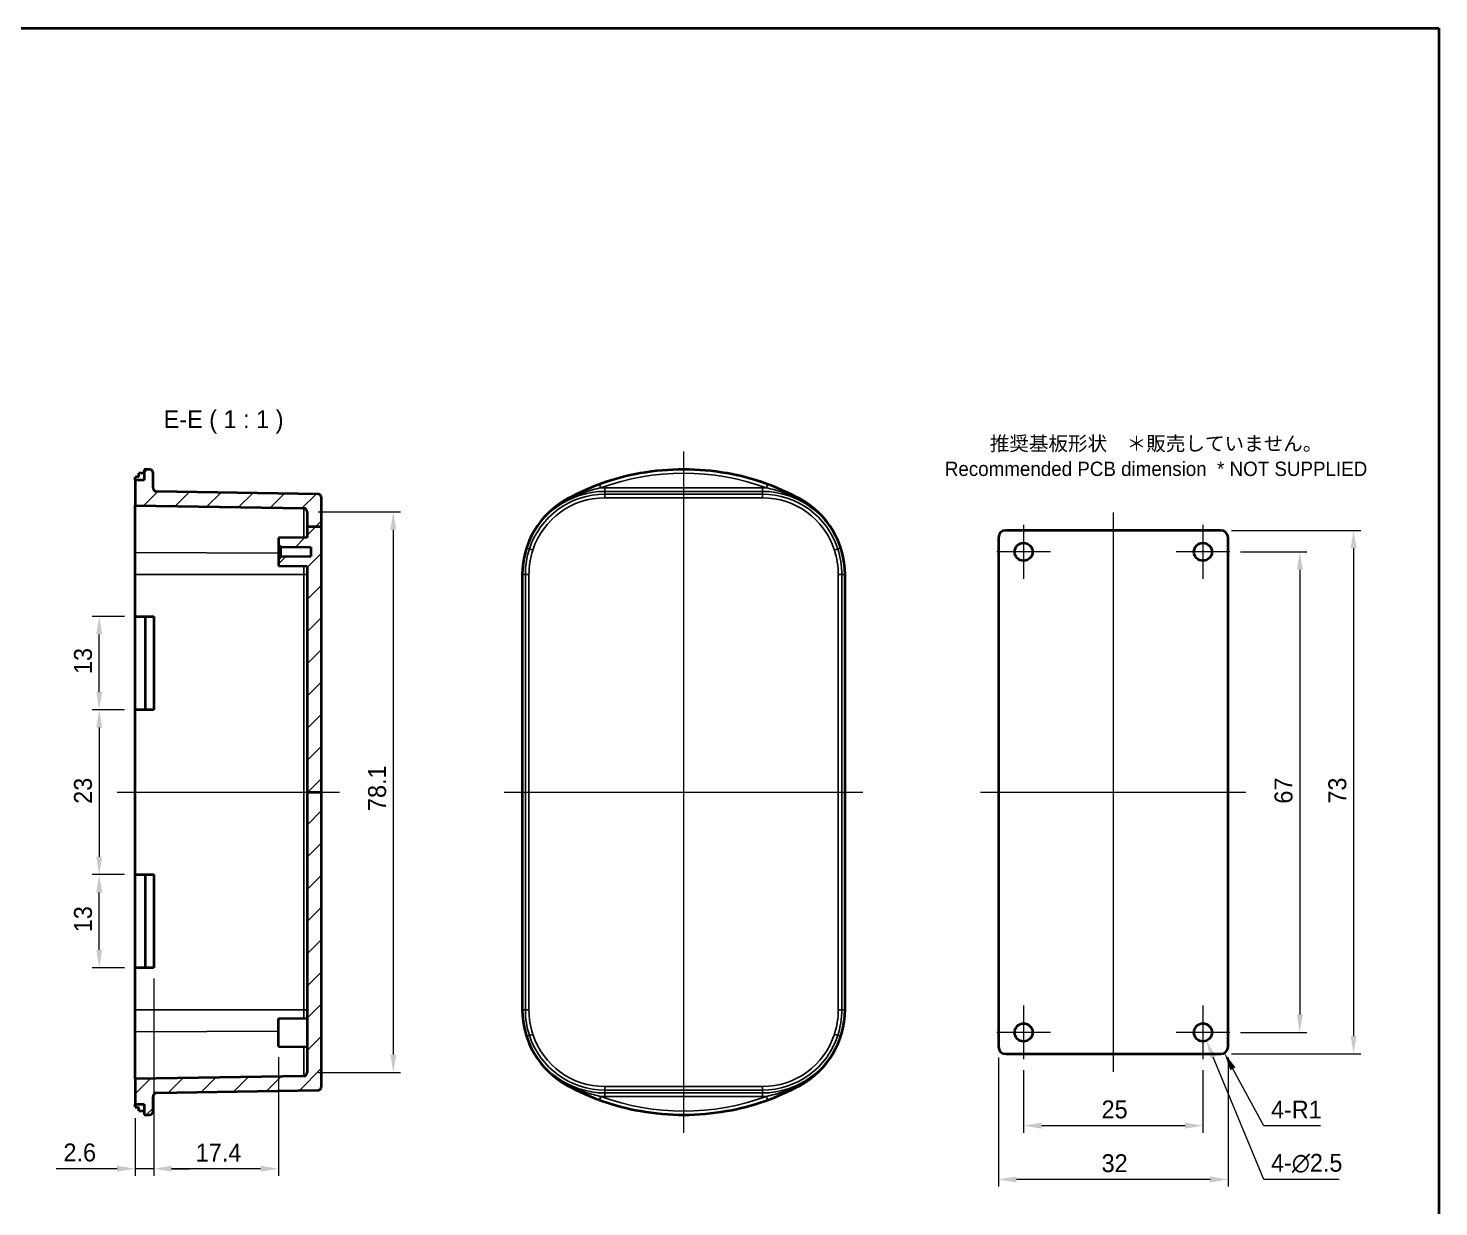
# Model space of a CAD drawing. Header units: millimetres. Extents: x -310 to 1154, y 4 to 285.
# Drawn here: x 957.3 to 1154, y 121.1 to 285.5 of the extents above; entities that cross this region are included whole.
import ezdxf

# ---------------------------------------------------------------- set-up
doc = ezdxf.new("R2010")
doc.units = ezdxf.units.MM
doc.layers.get('Defpoints').update_dxf_attribs({"lineweight": 25})
for name, color, linetype, lineweight in [('Border (ISO)', 7, 'Continuous', 35), ('Center Mark (ISO)', 131, 'Continuous', 18), ('Centerline (ISO)', 131, 'Continuous', 18), ('Dimension (ISO)', 7, 'Continuous', 18), ('Hatch (ISO)', 1, 'Continuous', 18), ('Symbol (ISO)', 7, 'Continuous', 18), ('Visible (ISO)', 7, 'Continuous', 35), ('Visible Narrow (ISO)', 7, 'Continuous', 25)]:
    doc.layers.add(name, color=color, linetype=linetype, lineweight=lineweight)
doc.styles.add('Note Text (TK)', font='')
doc.styles.get('Note Text (TK)').set_extended_font_data('MS PGothic')
doc.dimstyles.new('Default - Method 1b (TK)', dxfattribs={"dimtxt": 2.5, "dimasz": 2.5, "dimexe": 1, "dimexo": 1.499999999999999, "dimgap": 1, "dimtad": 1, "dimtoh": 1, "dimrnd": 1e-08, "dimdsep": 46, "dimtxsty": 'Note Text (TK)', "dimcen": 0.09, "dimdle": 5, "dimclrd": 100, "dimclre": 100, "dimclrt": 7, "dimadec": 1, "dimazin": 1, "dimtfac": 1, "dimtmove": 0, "dimatfit": 3, "dimfxl": 1, "dimtolj": 1, "dimlwd": -1, "dimlwe": -1, "dimarcsym": 0})

# ---------------------------------------------------------------- blocks, each defined once
blk = doc.blocks.new('図面枠 tk図枠')
at = {"layer": 'Border (ISO)'}
for p, q in [((14.49999999999999, 289), (405.4999999999999, 289)), ((405.4999999999999, 289), (405.4999999999999, 8.000000000000007))]:
    blk.add_line(p, q, dxfattribs=at)
blk = doc.blocks.new('*D49')
at = {"layer": 'Defpoints', "color": 0}
for p in [(996.2436693013515, 218.0268916733306), (996.2436693013515, 139.8699484170205), (1008.243669301352, 139.8699484170205)]:
    blk.add_point(p, dxfattribs=at)
at = {"layer": 'Dimension (ISO)', "color": 100}
for p, q in [((997.7436693013514, 218.0268916733306), (1009.243669301352, 218.0268916733306)), ((1008.243669301352, 215.5268916733306), (1008.243669301352, 142.3699484170206)), ((997.7436693013514, 139.8699484170205), (1009.243669301352, 139.8699484170205))]:
    blk.add_line(p, q, dxfattribs=at)
for points in [[(1007.827002634685, 215.5268916733306), (1008.660335968018, 215.5268916733306), (1008.243669301352, 218.0268916733306)], [(1007.827002634685, 142.3699484170206), (1008.660335968018, 142.3699484170206), (1008.243669301352, 139.8699484170205)]]:
    blk.add_solid(points, dxfattribs=at)
at = {"layer": 'Dimension (ISO)', "color": 7, "insert": (1005.993669301352, 176.3134768633574), "char_height": 2.5, "attachment_point": 4, "rotation": 90, "style": 'Note Text (TK)'}
blk.add_mtext('\\A1;78.1', dxfattribs=at)
blk = doc.blocks.new('*D50')
at = {"layer": 'Defpoints', "color": 0}
for p in [(974.8411543349373, 154.4484200451756), (992.2436693013517, 143.4833275163386), (974.8411543349373, 126.4484200451756)]:
    blk.add_point(p, dxfattribs=at)
at = {"layer": 'Dimension (ISO)', "color": 100}
for p, q in [((974.8411543349373, 152.9484200451756), (974.8411543349373, 125.4484200451756)), ((992.2436693013517, 141.9833275163386), (992.2436693013517, 125.4484200451756)), ((989.7436693013517, 126.4484200451756), (977.3411543349373, 126.4484200451756))]:
    blk.add_line(p, q, dxfattribs=at)
for points in [[(977.3411543349373, 126.8650867118422), (977.3411543349373, 126.0317533785089), (974.8411543349373, 126.4484200451756)], [(989.7436693013517, 126.8650867118422), (989.7436693013517, 126.0317533785089), (992.2436693013517, 126.4484200451756)]]:
    blk.add_solid(points, dxfattribs=at)
at = {"layer": 'Dimension (ISO)', "color": 7, "insert": (980.6944004545078, 128.6984200451756), "char_height": 2.5, "attachment_point": 4, "style": 'Note Text (TK)'}
blk.add_mtext('\\A1;17.4', dxfattribs=at)
blk = doc.blocks.new('*D51')
at = {"layer": 'Defpoints', "color": 0}
for p in [(974.8411543349373, 154.4484200451756), (972.2436693013516, 135.0102095555922), (972.2436693013516, 126.4484200451756)]:
    blk.add_point(p, dxfattribs=at)
at = {"layer": 'Dimension (ISO)', "color": 100}
for p, q in [((974.8411543349373, 152.9484200451756), (974.8411543349373, 125.4484200451756)), ((972.2436693013516, 133.5102095555922), (972.2436693013516, 125.4484200451756)), ((969.7436693013516, 126.4484200451756), (961.2521919691468, 126.4484200451756)), ((974.8411543349373, 126.4484200451756), (972.2436693013516, 126.4484200451756)), ((977.3411543349373, 126.4484200451756), (979.8411543349372, 126.4484200451756))]:
    blk.add_line(p, q, dxfattribs=at)
for points in [[(969.7436693013516, 126.8650867118422), (969.7436693013516, 126.0317533785089), (972.2436693013516, 126.4484200451756)], [(977.3411543349373, 126.8650867118422), (977.3411543349373, 126.0317533785089), (974.8411543349373, 126.4484200451756)]]:
    blk.add_solid(points, dxfattribs=at)
at = {"layer": 'Dimension (ISO)', "color": 7, "insert": (962.2521919691468, 128.6984200451756), "char_height": 2.5, "attachment_point": 4, "style": 'Note Text (TK)'}
blk.add_mtext('\\A1;2.6', dxfattribs=at)
blk = doc.blocks.new('*D52')
at = {"layer": 'Defpoints', "color": 0}
for p in [(972.2436693013516, 190.4484200451756), (967.2436693013517, 167.4484200451755), (972.2436693013516, 167.4484200451755)]:
    blk.add_point(p, dxfattribs=at)
at = {"layer": 'Dimension (ISO)', "color": 100}
for p, q in [((970.7436693013518, 190.4484200451756), (966.2436693013516, 190.4484200451756)), ((967.2436693013517, 187.9484200451756), (967.2436693013517, 169.9484200451755)), ((970.7436693013518, 167.4484200451755), (966.2436693013516, 167.4484200451755))]:
    blk.add_line(p, q, dxfattribs=at)
for points in [[(966.8270026346851, 187.9484200451756), (967.6603359680184, 187.9484200451756), (967.2436693013517, 190.4484200451756)], [(966.8270026346851, 169.9484200451755), (967.6603359680184, 169.9484200451755), (967.2436693013517, 167.4484200451755)]]:
    blk.add_solid(points, dxfattribs=at)
at = {"layer": 'Dimension (ISO)', "color": 7, "insert": (964.9936693013517, 177.3148973179028), "char_height": 2.5, "attachment_point": 4, "rotation": 90, "style": 'Note Text (TK)'}
blk.add_mtext('\\A1;23', dxfattribs=at)
blk = doc.blocks.new('*D53')
at = {"layer": 'Defpoints', "color": 0}
for p in [(967.2436693013514, 167.4484200451755), (972.2436693013516, 167.4484200451755), (972.2436693013516, 154.4484200451755)]:
    blk.add_point(p, dxfattribs=at)
at = {"layer": 'Dimension (ISO)', "color": 100}
for p, q in [((970.7436693013518, 167.4484200451755), (966.2436693013514, 167.4484200451755)), ((967.2436693013514, 156.9484200451755), (967.2436693013514, 164.9484200451755)), ((970.7436693013518, 154.4484200451755), (966.2436693013514, 154.4484200451755))]:
    blk.add_line(p, q, dxfattribs=at)
for points in [[(966.8270026346847, 164.9484200451755), (967.660335968018, 164.9484200451755), (967.2436693013514, 167.4484200451755)], [(966.8270026346847, 156.9484200451755), (967.660335968018, 156.9484200451755), (967.2436693013514, 154.4484200451755)]]:
    blk.add_solid(points, dxfattribs=at)
at = {"layer": 'Dimension (ISO)', "color": 7, "insert": (964.9936693013515, 159.4143291360847), "char_height": 2.5, "attachment_point": 4, "rotation": 90, "style": 'Note Text (TK)'}
blk.add_mtext('\\A1;13', dxfattribs=at)
blk = doc.blocks.new('*D54')
at = {"layer": 'Defpoints', "color": 0}
for p in [(967.2436693013514, 203.4484200451756), (972.2436693013516, 203.4484200451756), (972.2436693013516, 190.4484200451756)]:
    blk.add_point(p, dxfattribs=at)
at = {"layer": 'Dimension (ISO)', "color": 100}
for p, q in [((970.7436693013518, 203.4484200451756), (966.2436693013514, 203.4484200451756)), ((967.2436693013514, 192.9484200451756), (967.2436693013514, 200.9484200451756)), ((970.7436693013518, 190.4484200451756), (966.2436693013514, 190.4484200451756))]:
    blk.add_line(p, q, dxfattribs=at)
for points in [[(966.8270026346847, 200.9484200451756), (967.660335968018, 200.9484200451756), (967.2436693013514, 203.4484200451756)], [(966.8270026346847, 192.9484200451756), (967.660335968018, 192.9484200451756), (967.2436693013514, 190.4484200451756)]]:
    blk.add_solid(points, dxfattribs=at)
at = {"layer": 'Dimension (ISO)', "color": 7, "insert": (964.9936693013515, 195.4143291360847), "char_height": 2.5, "attachment_point": 4, "rotation": 90, "style": 'Note Text (TK)'}
blk.add_mtext('\\A1;13', dxfattribs=at)
blk = doc.blocks.new('*D55')
at = {"layer": 'Defpoints', "color": 0}
for p in [(1124.869389663398, 212.4484200451756), (1124.869389663398, 145.4484200451755), (1134.619389663398, 145.4484200451755)]:
    blk.add_point(p, dxfattribs=at)
at = {"layer": 'Dimension (ISO)', "color": 100}
for p, q in [((1126.369389663398, 212.4484200451756), (1135.619389663398, 212.4484200451756)), ((1134.619389663398, 209.9484200451755), (1134.619389663398, 147.9484200451755)), ((1126.369389663398, 145.4484200451755), (1135.619389663398, 145.4484200451755))]:
    blk.add_line(p, q, dxfattribs=at)
for points in [[(1134.202722996731, 209.9484200451755), (1135.036056330064, 209.9484200451755), (1134.619389663398, 212.4484200451756)], [(1134.202722996731, 147.9484200451755), (1135.036056330064, 147.9484200451755), (1134.619389663398, 145.4484200451755)]]:
    blk.add_solid(points, dxfattribs=at)
at = {"layer": 'Dimension (ISO)', "color": 7, "insert": (1132.369389663398, 177.3433064088119), "char_height": 2.5, "attachment_point": 4, "rotation": 90, "style": 'Note Text (TK)'}
blk.add_mtext('\\A1;67', dxfattribs=at)
blk = doc.blocks.new('*D56')
at = {"layer": 'Defpoints', "color": 0}
for p in [(1123.619389663398, 215.4484200451756), (1123.619389663398, 142.4484200451755), (1142.119389663398, 142.4484200451755)]:
    blk.add_point(p, dxfattribs=at)
at = {"layer": 'Dimension (ISO)', "color": 100}
for p, q in [((1125.119389663398, 215.4484200451756), (1143.119389663398, 215.4484200451756)), ((1142.119389663398, 212.9484200451756), (1142.119389663398, 144.9484200451755)), ((1125.119389663398, 142.4484200451755), (1143.119389663398, 142.4484200451755))]:
    blk.add_line(p, q, dxfattribs=at)
for points in [[(1141.702722996731, 212.9484200451756), (1142.536056330064, 212.9484200451756), (1142.119389663398, 215.4484200451756)], [(1141.702722996731, 144.9484200451755), (1142.536056330064, 144.9484200451755), (1142.119389663398, 142.4484200451755)]]:
    blk.add_solid(points, dxfattribs=at)
at = {"layer": 'Dimension (ISO)', "color": 7, "insert": (1139.869389663398, 177.3433064088119), "char_height": 2.5, "attachment_point": 4, "rotation": 90, "style": 'Note Text (TK)'}
blk.add_mtext('\\A1;73', dxfattribs=at)
blk = doc.blocks.new('*D57')
at = {"layer": 'Defpoints', "color": 0}
for p in [(1096.119389663398, 141.6984200451755), (1121.119389663398, 141.6984200451755), (1096.119389663398, 132.4484200451755)]:
    blk.add_point(p, dxfattribs=at)
at = {"layer": 'Dimension (ISO)', "color": 100}
for p, q in [((1096.119389663398, 140.1984200451755), (1096.119389663398, 131.4484200451755)), ((1121.119389663398, 140.1984200451755), (1121.119389663398, 131.4484200451755)), ((1118.619389663398, 132.4484200451755), (1098.619389663398, 132.4484200451755))]:
    blk.add_line(p, q, dxfattribs=at)
for points in [[(1098.619389663398, 132.8650867118422), (1098.619389663398, 132.0317533785089), (1096.119389663398, 132.4484200451755)], [(1118.619389663398, 132.8650867118422), (1118.619389663398, 132.0317533785089), (1121.119389663398, 132.4484200451755)]]:
    blk.add_solid(points, dxfattribs=at)
at = {"layer": 'Dimension (ISO)', "color": 7, "insert": (1106.985866936125, 134.6984200451755), "char_height": 2.5, "attachment_point": 4, "style": 'Note Text (TK)'}
blk.add_mtext('\\A1;25', dxfattribs=at)
blk = doc.blocks.new('*D58')
at = {"layer": 'Defpoints', "color": 0}
for p in [(1092.619389663398, 143.4484200451755), (1124.619389663398, 143.4484200451755), (1092.619389663398, 124.9484200451755)]:
    blk.add_point(p, dxfattribs=at)
at = {"layer": 'Dimension (ISO)', "color": 100}
for p, q in [((1092.619389663398, 141.9484200451755), (1092.619389663398, 123.9484200451755)), ((1124.619389663398, 141.9484200451755), (1124.619389663398, 123.9484200451755)), ((1122.119389663398, 124.9484200451755), (1095.119389663398, 124.9484200451755))]:
    blk.add_line(p, q, dxfattribs=at)
for points in [[(1095.119389663398, 125.3650867118422), (1095.119389663398, 124.5317533785089), (1092.619389663398, 124.9484200451755)], [(1122.119389663398, 125.3650867118422), (1122.119389663398, 124.5317533785089), (1124.619389663398, 124.9484200451755)]]:
    blk.add_solid(points, dxfattribs=at)
at = {"layer": 'Dimension (ISO)', "color": 7, "insert": (1106.985866936125, 127.1984200451755), "char_height": 2.5, "attachment_point": 4, "style": 'Note Text (TK)'}
blk.add_mtext('\\A1;32', dxfattribs=at)
blk = doc.blocks.new('*D59')
at = {"layer": 'Defpoints', "color": 0}
for p in [(1123.619389663398, 143.4484200451756), (1124.098241794079, 142.5705244722614)]:
    blk.add_point(p, dxfattribs=at)
at = {"layer": 'Dimension (ISO)', "color": 100}
for p, q in [((1129.619389663398, 132.4484200451752), (1125.29537212078, 140.3757855399755)), ((1137.501861822489, 132.4484200451752), (1129.619389663398, 132.4484200451752))]:
    blk.add_line(p, q, dxfattribs=at)
blk.add_solid([(1125.661161942828, 140.5753072610924), (1124.929582298732, 140.1762638188585), (1124.098241794079, 142.5705244722614)], dxfattribs=at)
at = {"layer": 'Dimension (ISO)', "color": 7, "insert": (1130.619389663398, 134.6920700451753), "char_height": 2.5, "attachment_point": 4, "style": 'Note Text (TK)'}
blk.add_mtext('\\A1;\\fＭＳ Ｐゴシック|b0|i0;\\H2.4873;4-R1', dxfattribs=at)
blk = doc.blocks.new('*D60')
at = {"layer": 'Defpoints', "color": 0}
for p in [(1120.640620885022, 146.60309768714), (1121.598158441773, 144.2937424032108)]:
    blk.add_point(p, dxfattribs=at)
at = {"layer": 'Dimension (ISO)', "color": 100}
for p, q in [((1121.119389663397, 145.3584200451753), (1121.119389663397, 145.5384200451754)), ((1121.029389663397, 145.4484200451754), (1121.209389663397, 145.4484200451754)), ((1129.619389663398, 124.9484200451758), (1122.555695998524, 141.9843871192818)), ((1140.088088527035, 124.9484200451757), (1129.619389663398, 124.9484200451758))]:
    blk.add_line(p, q, dxfattribs=at)
blk.add_solid([(1122.940588545846, 142.1439767120736), (1122.170803451203, 141.8247975264899), (1121.598158441773, 144.2937424032108)], dxfattribs=at)
at = {"layer": 'Dimension (ISO)', "color": 7, "insert": (1130.619389663399, 127.1920700451756), "char_height": 2.5, "attachment_point": 4, "style": 'Note Text (TK)'}
blk.add_mtext('\\A1;\\fＭＳ Ｐゴシック|b0|i0;\\H2.4873;4-∅2.5', dxfattribs=at)

msp = doc.modelspace()

# ---------------------------------------------------------------- hatches: boundary and pattern name
at = {"layer": 'Hatch (ISO)'}
h = msp.add_hatch(dxfattribs=at)
h.set_pattern_fill('ANSI31', color=256, style=0)
h.set_pattern_definition([(45, (-309.6677444785058, 4.459444174617397), (-2.245064030267287, 2.245064030267288), [])])
edge = h.paths.add_edge_path()
edge.add_line((996.2436693013515, 215.9843738182688), (998.2436693013514, 215.9843738182688))
edge.add_line((998.2436693013514, 215.9843738182688), (998.2436693013514, 219.9919815434742))
edge.add_ellipse((997.7436693013517, 219.9919815434742), major_axis=(0.4999999999999983, 0), ratio=1, start_angle=0, end_angle=89.00000000000036)
edge.add_line((997.75239550457, 220.4919053910524), (975.2349430981327, 220.8849489848248))
edge.add_ellipse((975.2436693013518, 221.384872832403), major_axis=(-0.0087262032186475, -0.4999238475781987), ratio=1, start_angle=271.0000000000007, end_angle=359.99999999999966, ccw=False)
edge.add_line((974.7436693013517, 221.384872832403), (974.7436693013517, 223.4221612837613))
edge.add_ellipse((974.2436693013516, 223.4221612837613), major_axis=(0.5000000000000056, 0), ratio=1, start_angle=0, end_angle=88.99999999999935)
edge.add_line((974.2523955045701, 223.9220851313395), (973.4936693013514, 223.9353287464794))
edge.add_line((973.4936693013517, 223.9353287464795), (973.4936693013517, 222.4484200451756))
edge.add_line((973.4936693013517, 222.4484200451755), (972.2436693013516, 222.4484200451755))
edge.add_line((972.2436693013516, 222.4484200451755), (972.2436693013516, 218.9371618631656))
edge.add_line((972.2436693013516, 218.9371618631657), (995.7523955045702, 218.5268155209088))
edge.add_ellipse((995.7436693013518, 218.0268916733306), major_axis=(0.0087262032186386, 0.4999238475781943), ratio=1, start_angle=270.99999999999966, end_angle=360, ccw=False)
edge.add_line((996.2436693013517, 218.0268916733306), (996.2436693013517, 215.9843738182688))
h.paths.add_polyline_path([(996.2436693013515, 178.9484200451756), (998.2436693013514, 178.9484200451756), (998.2436693013514, 215.9843738182688), (996.2436693013515, 215.9843738182688), (996.2436693013515, 214.4484200451756), (992.2436693013517, 214.4135125740125), (992.2436693013517, 213.4484200451756), (992.5436578782708, 213.1458020845261), (996.7436693013517, 213.1091491401172), (996.7436693013517, 211.787690950234), (992.5436578782708, 211.7510380058251), (992.2436693013517, 211.4484200451756), (992.2436693013517, 210.4833275163386), (996.2436693013515, 210.4484200451756)])
edge = h.paths.add_edge_path()
edge.add_line((996.2436693013515, 178.9484200451756), (996.2436693013515, 139.8699484170205))
edge.add_ellipse((995.7436693013518, 139.8699484170205), major_axis=(0.4999999999999983, 0), ratio=1, start_angle=270.99999999999966, end_angle=360, ccw=False)
edge.add_line((995.7523955045701, 139.3700245694423), (972.2436693013515, 138.9596782271855))
edge.add_line((972.2436693013516, 138.9596782271855), (972.2436693013516, 135.4484200451755))
edge.add_line((972.2436693013516, 135.4484200451756), (973.4936693013517, 135.4484200451756))
edge.add_line((973.4936693013517, 135.4484200451756), (973.4936693013517, 133.9615113438718))
edge.add_line((973.4936693013517, 133.9615113438718), (974.2523955045702, 133.9747549590117))
edge.add_ellipse((974.2436693013516, 134.4746788065899), major_axis=(0.0087262032186466, -0.4999238475782076), ratio=1, start_angle=9.55e-14, end_angle=88.99999999999845)
edge.add_line((974.7436693013517, 134.4746788065899), (974.7436693013517, 136.5119672579482))
edge.add_ellipse((975.2436693013518, 136.5119672579482), major_axis=(-0.5000000000000056, 0), ratio=1, start_angle=271.00000000000074, end_angle=360, ccw=False)
edge.add_line((975.2349430981327, 137.0118911055264), (997.75239550457, 137.4049346992988))
edge.add_ellipse((997.7436693013517, 137.904858546877), major_axis=(0.0087262032186386, -0.4999238475781986), ratio=1, start_angle=7.631e-13, end_angle=89.00000000000037)
edge.add_line((998.2436693013516, 137.904858546877), (998.2436693013516, 178.9484200451756))
edge.add_line((998.2436693013514, 178.9484200451756), (996.2436693013515, 178.9484200451756))

# ---------------------------------------------------------------- linework, layer by layer
at = {"layer": 'Center Mark (ISO)', "linetype": 'Continuous'}
for p, q in [((1096.119389663398, 216.1984200451755), (1096.119389663398, 208.6984200451756)), ((1121.119389663398, 216.1984200451755), (1121.119389663398, 208.6984200451756)), ((1099.869389663398, 212.4484200451756), (1092.369389663398, 212.4484200451756)), ((1124.869389663398, 212.4484200451756), (1117.369389663398, 212.4484200451756)), ((1096.119389663398, 149.1984200451755), (1096.119389663398, 141.6984200451755)), ((1121.119389663398, 149.1984200451755), (1121.119389663398, 141.6984200451755)), ((1099.869389663398, 145.4484200451755), (1092.369389663398, 145.4484200451755)), ((1124.869389663398, 145.4484200451755), (1117.369389663398, 145.4484200451755))]:
    msp.add_line(p, q, dxfattribs=at)
at = {"layer": 'Centerline (ISO)', "linetype": 'Continuous'}
for p, q in [((1048.716937889548, 226.4484200451756), (1048.716937889548, 131.4484200451756)), ((1108.619389663398, 217.9484200451756), (1108.619389663398, 139.9484200451755)), ((969.7436693013516, 178.9484200451755), (1000.743669301352, 178.9484200451756)), ((1023.716937889547, 178.9484200451755), (1073.716937889547, 178.9484200451756)), ((1090.119389663398, 178.9484200451755), (1127.119389663398, 178.9484200451755))]:
    msp.add_line(p, q, dxfattribs=at)
at = {"layer": 'Visible (ISO)'}
for p, q in [((972.2436693013516, 222.4484200451756), (972.2436693013516, 222.886630534759)), ((973.4936693013517, 222.4484200451755), (972.2436693013516, 222.4484200451756)), ((972.2436693013516, 222.4484200451756), (972.2436693013516, 218.9371618631657)), ((972.7436693013517, 222.8947141691512), (972.7436693013517, 223.402990682138)), ((974.2523955045701, 223.9220851313395), (973.4936693013517, 223.9353287464795)), ((973.4936693013517, 223.9353287464795), (973.4936693013517, 222.4484200451755)), ((974.7436693013517, 221.384872832403), (974.7436693013517, 223.4221612837613)), ((997.75239550457, 220.4919053910524), (975.2349430981327, 220.8849489848248)), ((972.2436693013516, 218.9371618631657), (995.7523955045701, 218.5268155209088)), ((972.2436693013516, 212.3794071908382), (972.2436693013516, 218.9371618631657)), ((998.2436693013516, 215.9843738182688), (998.2436693013516, 219.9919815434742)), ((996.2436693013517, 218.0268916733306), (996.2436693013517, 215.9843738182688)), ((996.2436693013517, 214.4484200451756), (992.2436693013517, 214.4135125740126)), ((992.2436693013517, 214.4135125740126), (992.2436693013517, 213.4484200451756)), ((996.2436693013517, 215.9843738182688), (998.2436693013516, 215.9843738182688)), ((996.2436693013517, 215.9843738182688), (996.2436693013517, 214.4484200451756)), ((998.2436693013516, 178.9484200451756), (998.2436693013516, 215.9843738182688)), ((1092.619389663398, 214.4484200451756), (1092.619389663398, 143.4484200451755)), ((1123.619389663398, 215.4484200451756), (1093.619389663398, 215.4484200451756)), ((1124.619389663398, 143.4484200451755), (1124.619389663398, 214.4484200451756)), ((992.2436693013517, 213.4484200451756), (992.5436578782708, 213.1458020845261)), ((992.2436693013517, 213.4484200451756), (992.2436693013517, 211.4484200451756)), ((992.5436578782708, 213.1458020845261), (996.7436693013517, 213.1091491401172)), ((992.5436578782708, 211.7510380058251), (992.5436578782708, 213.1458020845261)), ((996.7436693013517, 213.1091491401172), (996.7436693013517, 211.787690950234)), ((972.2436693013516, 209.2810349743568), (972.2436693013516, 212.3794071908383)), ((992.5436578782708, 211.7510380058251), (992.2436693013517, 211.4484200451756)), ((992.2436693013517, 211.4484200451756), (992.2436693013517, 210.4833275163386)), ((992.2436693013517, 210.4833275163386), (996.2436693013517, 210.4484200451756)), ((996.7436693013517, 211.787690950234), (992.5436578782708, 211.7510380058251)), ((996.2436693013517, 210.4484200451756), (996.2436693013517, 178.9484200451756)), ((972.2436693013516, 203.4484200451756), (972.2436693013516, 209.2810349743568)), ((1026.216937889547, 209.2810349743568), (1026.216937889547, 148.6158051159943)), ((1071.216937889547, 148.6158051159944), (1071.216937889547, 209.2810349743568)), ((972.2436693013516, 190.4484200451756), (972.2436693013516, 203.4484200451756)), ((972.2436693013516, 203.4484200451756), (973.6484634667265, 203.4484200451756)), ((973.6484634667265, 203.4484200451756), (974.8411543349373, 203.4484200451756)), ((973.6484634667265, 203.4484200451756), (973.6484634667265, 190.4484200451756)), ((974.8411543349373, 203.4484200451756), (974.8411543349373, 190.4484200451756)), ((972.2436693013516, 167.4484200451756), (972.2436693013516, 190.4484200451756)), ((973.6484634667265, 190.4484200451756), (972.2436693013516, 190.4484200451756)), ((974.8411543349373, 190.4484200451756), (973.6484634667265, 190.4484200451756)), ((996.2436693013517, 178.9484200451756), (996.2436693013517, 139.8699484170205)), ((996.2436693013517, 178.9484200451756), (998.2436693013516, 178.9484200451756)), ((998.2436693013516, 137.904858546877), (998.2436693013516, 178.9484200451756)), ((972.2436693013516, 154.4484200451756), (972.2436693013516, 167.4484200451756)), ((972.2436693013516, 167.4484200451756), (973.6484634667265, 167.4484200451756)), ((973.6484634667265, 167.4484200451756), (974.8411543349373, 167.4484200451756)), ((973.6484634667265, 167.4484200451756), (973.6484634667265, 154.4484200451756)), ((974.8411543349373, 167.4484200451756), (974.8411543349373, 154.4484200451756)), ((972.2436693013516, 148.6158051159944), (972.2436693013516, 154.4484200451756)), ((973.6484634667265, 154.4484200451756), (972.2436693013516, 154.4484200451756)), ((974.8411543349373, 154.4484200451756), (973.6484634667265, 154.4484200451756)), ((972.2436693013516, 145.5174328995121), (972.2436693013516, 148.6158051159944)), ((992.2436693013517, 147.4135125740125), (996.2436693013517, 147.4484200451756)), ((992.2436693013517, 143.4833275163386), (992.2436693013517, 147.4135125740126)), ((972.2436693013516, 138.9596782271855), (972.2436693013516, 145.5174328995121)), ((992.2436693013517, 143.4833275163386), (996.2436693013517, 143.4484200451756)), ((1093.619389663398, 142.4484200451755), (1123.619389663398, 142.4484200451755)), ((995.7523955045701, 139.3700245694424), (972.2436693013516, 138.9596782271855)), ((972.2436693013516, 138.9596782271855), (972.2436693013516, 135.4484200451756)), ((974.7436693013517, 134.4746788065899), (974.7436693013517, 136.5119672579482)), ((975.2349430981327, 137.0118911055264), (997.75239550457, 137.4049346992988)), ((972.2436693013516, 135.4484200451756), (973.4936693013517, 135.4484200451756)), ((972.2436693013516, 135.0102095555922), (972.2436693013516, 135.4484200451756)), ((972.7436693013517, 134.4938494082133), (972.7436693013517, 135.0021259212001)), ((973.4936693013517, 135.4484200451756), (973.4936693013517, 133.9615113438718)), ((973.4936693013517, 133.9615113438718), (974.2523955045701, 133.9747549590117))]:
    msp.add_line(p, q, dxfattribs=at)
for centre in [(1096.119389663398, 212.4484200451756), (1121.119389663398, 212.4484200451756), (1096.119389663398, 145.4484200451755), (1121.119389663398, 145.4484200451755)]:
    msp.add_circle(centre, 1.25, dxfattribs=at)
for centre, radius, start, end in [((974.2436693013516, 223.4221612837613), 0.5000000000000056, 0, 89.00000000000475), ((1048.716937889548, 189.9484200451755), 34.00000000000009, 100.2766064396484, 118.5074305093577), ((1048.716937889548, 189.9484200451761), 33.98690870130327, 79.83179462812535, 100.1682053718746), ((1048.716937889547, 189.9484200451755), 34.00000000000002, 61.49256949064226, 79.72339356035161), ((975.2436693013518, 221.384872832403), 0.5000000000000031, 180, 268.9999999999983), ((997.7436693013517, 219.9919815434742), 0.4999999999999983, 0, 88.99999999999822), ((995.7436693013518, 218.0268916733306), 0.4999999999999985, 0, 88.99999999999822), ((1038.216937889547, 209.2810349743567), 12.00000000000003, 118.5074305093577, 180), ((1059.216937889547, 209.2810349743568), 12.00000000000001, 0, 61.49256949064226), ((1093.619389663398, 214.4484200451756), 1.000000000000005, 90, 180), ((1123.619389663398, 214.4484200451756), 1.000000000000007, 0, 90), ((1038.216937889547, 148.6158051159943), 12, 180, 241.4925694906422), ((1059.216937889547, 148.6158051159944), 11.99999999999997, 298.5074305093577, 0), ((1093.619389663398, 143.4484200451755), 0.9999999999999984, 180, 270), ((1123.619389663398, 143.4484200451755), 1, 270, 0), ((995.7436693013518, 139.8699484170205), 0.4999999999999983, 270.9999999999953, 0), ((997.7436693013517, 137.904858546877), 0.5000000000000029, 270.9999999999953, 0), ((1048.716937889547, 167.9484200451751), 33.99999999999955, 241.4925694906422, 259.7233935603516), ((1048.716937889547, 167.9484200451755), 33.99999999999999, 280.2766064396484, 298.5074305093577), ((975.2436693013518, 136.5119672579482), 0.5000000000000056, 91.00000000000178, 180), ((974.2436693013516, 134.4746788065899), 0.500000000000012, 270.9999999999953, 0), ((1048.716937889548, 167.9484200451753), 33.98690870130361, 259.8317946281254, 280.1682053718746)]:
    msp.add_arc(centre, radius, start, end, dxfattribs=at)
for centre, major_axis, ratio, start_param, end_param in [((1042.073983117919, 189.9484200451756), (-382.9067521425053, 2.2e-15), 0.087488663525924, 4.89445637144253, 4.895784280807305), ((964.1990358255434, 189.9484200451756), (390.3265378146882, -6.92e-14), 0.0857297320298158, 1.546981619892994, 1.548903590205397), ((1041.903762828781, 189.9484200451755), (-34.14914713233955, 6.97e-14), 0.9798953209958675, 4.688574273482787, 4.690496243795191), ((1055.530112950304, 189.9484200451755), (-34.14914713187652, -6.92e-14), 0.9798953210091541, 4.734281716974187, 4.736203687286591), ((1042.07398311792, 167.9484200451756), (382.9067521425051, -2.2e-15), 0.087488663525924, 4.528993679962073, 4.530321589326847), ((964.1990358255437, 167.9484200451756), (-390.3265378146873, -2.05e-14), 0.0857297320298161, 1.592689063384394, 1.594611033696798), ((1041.903762828781, 167.9484200451756), (34.14914713233969, 7.68e-14), 0.9798953209958638, 4.734281716974187, 4.736203687286592), ((1055.530112950304, 167.9484200451756), (34.14914713187644, -2.05e-14), 0.9798953210091578, 4.688574273482786, 4.69049624379519)]:
    msp.add_ellipse(centre, major_axis=major_axis, ratio=ratio, start_param=start_param, end_param=end_param, dxfattribs=at)
at = {"layer": 'Visible Narrow (ISO)'}
for p, q in [((1037.010714931307, 221.8415895872386), (1037.18297247276, 221.3722803152335)), ((1059.702546315583, 221.384872832403), (1037.731329463513, 221.384872832403)), ((1037.731329463513, 221.384872832403), (1037.731329463514, 220.8849489848248)), ((1037.731329463514, 220.8849489848248), (1059.702546315584, 220.8849489848248)), ((1037.731329463527, 220.4919053910524), (1037.731329463514, 220.8849489848248)), ((1037.731329463527, 220.4919053910524), (1037.731329463527, 219.9919815434742)), ((1059.702546315597, 220.4919053910524), (1037.731329463527, 220.4919053910524)), ((1059.702546315583, 221.384872832403), (1059.702546315584, 220.8849489848248)), ((1059.702546315597, 220.4919053910524), (1059.702546315584, 220.8849489848248)), ((1059.702546315597, 219.9919815434741), (1059.702546315597, 220.4919053910524)), ((1060.423160847789, 221.8415895872386), (1060.250903306337, 221.3722803152335)), ((995.7523955045701, 218.5268155209088), (995.7523955045701, 214.444132763702)), ((1032.489665162274, 219.826097663001), (1032.506113365286, 219.7958132082324)), ((1037.731329463527, 219.9919815434742), (1059.702546315597, 219.9919815434742)), ((1064.94421061682, 219.826097663001), (1064.927762413811, 219.7958132082324)), ((1026.847755718073, 212.9823778963346), (1027.221492074224, 212.8607045520597)), ((1027.221492074224, 212.8607045520597), (1027.69685847149, 212.7059446033381)), ((1070.2123837049, 212.8607045520596), (1069.737017307635, 212.705944603338)), ((1070.2123837049, 212.8607045520596), (1070.586120061024, 212.9823778963344)), ((992.2436693013517, 212.2713369330858), (972.2436693013516, 212.3794071908383)), ((995.7523955045701, 210.4527073266492), (995.7523955045701, 209.2810349743568)), ((995.7523955045701, 209.2810349743568), (972.2436693013516, 209.2810349743568)), ((995.7523955045701, 209.2810349743568), (996.2436693013517, 209.2810349743568)), ((995.7523955045701, 209.2810349743568), (995.7523955045701, 148.6158051159944)), ((1026.216937889547, 209.2810349743568), (1026.653466829211, 209.2810349743568)), ((1026.653466829211, 209.2810349743568), (1027.15339067679, 209.2810349743568)), ((1026.653466829211, 209.2810349743568), (1026.653466829211, 148.6158051159943)), ((1027.15339067679, 148.6158051159943), (1027.15339067679, 209.2810349743568)), ((1070.780408949913, 209.2810349743568), (1070.280485102335, 209.2810349743568)), ((1070.280485102335, 209.2810349743568), (1070.280485102335, 148.6158051159944)), ((1071.216937889547, 209.2810349743568), (1070.780408949913, 209.2810349743568)), ((1070.780408949913, 148.6158051159944), (1070.780408949913, 209.2810349743568)), ((995.7523955045701, 148.6158051159944), (972.2436693013516, 148.6158051159944)), ((996.2436693013517, 148.6158051159944), (995.7523955045701, 148.6158051159944)), ((995.7523955045701, 148.6158051159944), (995.7523955045701, 147.444132763702)), ((1026.216937889547, 148.6158051159943), (1026.653466829211, 148.6158051159943)), ((1026.653466829211, 148.6158051159943), (1027.15339067679, 148.6158051159943)), ((1070.780408949913, 148.6158051159944), (1070.280485102335, 148.6158051159944)), ((1071.216937889547, 148.6158051159944), (1070.780408949913, 148.6158051159944)), ((992.2436693013517, 145.6255031572647), (972.2436693013516, 145.5174328995121)), ((1027.221492074224, 145.0361355382909), (1026.847755718073, 144.914462194016)), ((1027.221492074224, 145.0361355382909), (1027.69685847149, 145.1908954870125)), ((1070.2123837049, 145.0361355382906), (1069.737017307635, 145.1908954870123)), ((1070.586120061023, 144.9144621940158), (1070.2123837049, 145.0361355382906)), ((995.7523955045701, 143.4527073266492), (995.7523955045701, 139.3700245694423)), ((1032.506113365286, 138.1010268821188), (1032.489665162274, 138.07074242735)), ((1037.731329463527, 137.4049346992987), (1037.731329463527, 137.9048585468769)), ((1059.702546315597, 137.9048585468769), (1037.731329463527, 137.904858546877)), ((1059.702546315597, 137.4049346992987), (1059.702546315597, 137.9048585468769)), ((1064.94421061682, 138.0707424273501), (1064.927762413811, 138.1010268821186)), ((1037.010714931307, 136.0552505031125), (1037.18297247276, 136.5245597751176)), ((1037.731329463527, 137.4049346992987), (1059.702546315597, 137.4049346992987)), ((1037.731329463527, 137.4049346992987), (1037.731329463514, 137.0118911055263)), ((1037.731329463513, 136.5119672579481), (1037.731329463514, 137.0118911055263)), ((1059.702546315584, 137.0118911055263), (1037.731329463514, 137.0118911055263)), ((1037.731329463513, 136.5119672579481), (1059.702546315583, 136.5119672579481)), ((1059.702546315597, 137.4049346992987), (1059.702546315584, 137.0118911055263)), ((1059.702546315583, 136.5119672579481), (1059.702546315584, 137.0118911055263)), ((1060.423160847789, 136.0552505031125), (1060.250903306337, 136.5245597751176))]:
    msp.add_line(p, q, dxfattribs=at)
for centre, radius, start, end in [((1048.716937889548, 189.9484200451755), 33.97366508616398, 69.8445996011232, 110.1554003988768), ((1048.716937889548, 189.9484200451755), 33.47374123858571, 69.8445996011232, 110.1554003988768), ((1037.731329463514, 209.4391293107345), 11.44581967409022, 90, 161.9668593823482), ((1037.731329463527, 209.4391293107345), 11.05277608031779, 90, 161.9668593823482), ((1037.731329463513, 209.4391293107469), 11.94574352165607, 90, 92.63102800684364), ((1059.702546315584, 209.4391293107455), 11.94574352165743, 87.36897199315638, 90), ((1059.702546315584, 209.4391293107345), 11.44581967409022, 18.03314061764948, 90), ((1059.702546315597, 209.4391293107345), 11.05277608031781, 18.03314061764929, 90), ((1037.731329463527, 209.4391293107345), 10.5528522327396, 90, 161.9668593823482), ((1059.702546315597, 209.4391293107345), 10.55285223273961, 18.03314061764958, 90), ((1038.216937889562, 209.2810349743568), 11.56347106035062, 161.966859382348, 180), ((1038.216937889562, 209.2810349743567), 11.06354721277269, 161.9668593823482, 180), ((1059.216937889562, 209.2810349743568), 11.06354721277247, 0, 18.03314061764948), ((1059.216937889562, 209.2810349743568), 11.56347106035074, 0, 18.03314061764958), ((1038.216937889562, 148.6158051159943), 11.56347106035072, 180, 198.0331406176541), ((1038.216937889562, 148.6158051159943), 11.06354721277266, 180, 198.033140617654), ((1059.216937889562, 148.6158051159944), 11.06354721277274, 341.9668593823448, 0), ((1059.216937889562, 148.6158051159944), 11.56347106035094, 341.9668593823448, 0), ((1037.731329463514, 148.4577107796166), 11.44581967409021, 198.033140617654, 270), ((1037.731329463527, 148.4577107796166), 11.05277608031781, 198.0331406176541, 270), ((1037.731329463527, 148.4577107796166), 10.55285223273961, 198.0331406176541, 270), ((1059.702546315597, 148.4577107796166), 10.5528522327396, 270, 341.9668593823447), ((1059.702546315597, 148.4577107796166), 11.05277608031778, 270, 341.9668593823448), ((1059.702546315584, 148.4577107796166), 11.44581967409022, 270, 341.9668593823447), ((1048.716937889548, 167.9484200451755), 33.9736650861639, 249.8445996011232, 290.1554003988768), ((1048.716937889548, 167.9484200451756), 33.47374123858575, 249.8445996011232, 290.1554003988768), ((1037.731329463514, 148.4577107796342), 11.94574352168609, 267.3689719931564, 269.9999999999935), ((1059.702546315583, 148.4577107796167), 11.94574352166851, 270, 272.6310280068436)]:
    msp.add_arc(centre, radius, start, end, dxfattribs=at)
for centre, major_axis, ratio, start_param, end_param in [((1032.744713383449, 219.3565025155443), (-0.2390310786346501, 0.4391630032763693), 0.051410937775874, 5.718611911361406, 6.265708901221448), ((1064.689162395649, 219.3565025155442), (0.2390310786342529, 0.4391630032763653), 0.0514109377737556, 0.0174764059568595, 0.5645733958187967), ((1032.744713383448, 138.5403375748072), (-0.2390310786345292, -0.4391630032765786), 0.0514109377747913, 0.0174764059593287, 0.5645733958180648), ((1064.689162395648, 138.5403375748069), (0.2390310786347465, -0.4391630032763758), 0.0514109377750693, 5.718611911361714, 6.265708901220423)]:
    msp.add_ellipse(centre, major_axis=major_axis, ratio=ratio, start_param=start_param, end_param=end_param, dxfattribs=at)
for points, knots in [([(1037.010714931307, 221.8415895872386), (1036.231790385981, 221.555689360759), (1035.466226336988, 221.2406218595339), (1033.968611016323, 220.5592652020702), (1033.233936449788, 220.1919459789407), (1032.506113365286, 219.7958132082323)], [0, 0, 0, 0, 0.245258019654261, 0.245258019654261, 0.490516039308522, 0.490516039308522, 0.490516039308522, 0.490516039308522]), ([(1032.554856245917, 219.7340900535184), (1033.305686626708, 220.1264895050341), (1034.075330364562, 220.4576853966726), (1035.626220745816, 221.0008315304398), (1036.409859820342, 221.2135407098613), (1037.18297247276, 221.3722803152335)], [-0.490516039308522, -0.490516039308522, -0.490516039308522, -0.490516039308522, -0.245258019654261, -0.245258019654261, 0, 0, 0, 0]), ([(1060.250903306337, 221.3722803152335), (1060.94527981223, 221.2297072346085), (1061.647948437246, 221.0437307072254), (1063.201455684744, 220.5244573415519), (1064.051515348343, 220.1665608173076), (1064.87901953318, 219.7340900535184)], [0, 0, 0, 0, 0.2202801961620316, 0.2202801961620316, 0.4905836399503238, 0.4905836399503238, 0.4905836399503238, 0.4905836399503238]), ([(1064.927762413811, 219.7958132082324), (1064.125614999888, 220.2323985328257), (1063.315351240295, 220.6339170312373), (1061.811477115853, 221.3045351420008), (1061.122757345721, 221.5848063103432), (1060.423160847789, 221.8415895872386)], [-0.4905836399503238, -0.4905836399503238, -0.4905836399503238, -0.4905836399503238, -0.2202801961620316, -0.2202801961620316, 0, 0, 0, 0]), ([(1032.506113365286, 219.7958132082326), (1031.845634655587, 219.4363548248879), (1031.213547423123, 219.0108914643746), (1030.041629912517, 218.0473116942892), (1029.50219208748, 217.5095276799895), (1029.022054439312, 216.9312584819566), (1028.541916791144, 216.3529892839236), (1028.112595945204, 215.7240084198102), (1027.381283394168, 214.3957296982925), (1027.079617790625, 213.6971643154463), (1026.847755718073, 212.9823778963346)], [0, 0, 0, 0, 0.2164488411728313, 0.2164488411728313, 0.4328976823456627, 0.4328976823456627, 0.4328976823456627, 0.649346523518494, 0.649346523518494, 0.8657953646913252, 0.8657953646913252, 0.8657953646913252, 0.8657953646913252]), ([(1026.847755718073, 212.9823778963346), (1027.080452829014, 213.6984341107226), (1027.384755269845, 214.3976060969518), (1028.12383885075, 215.7239209637078), (1028.558273296393, 216.3503122299716), (1029.043771026243, 216.9239015912048), (1029.529268756093, 217.4974909524379), (1030.0744006093, 218.0284197546552), (1031.25608784423, 218.9737291736041), (1031.89222198805, 219.3877837159027), (1032.554856245917, 219.7340900535186)], [-0.8657953646913252, -0.8657953646913252, -0.8657953646913252, -0.8657953646913252, -0.649346523518494, -0.649346523518494, -0.4328976823456627, -0.4328976823456627, -0.4328976823456627, -0.2164488411728313, -0.2164488411728313, 0, 0, 0, 0]), ([(1064.87901953318, 219.7340900535184), (1065.916314344738, 219.1919783788599), (1066.887630160472, 218.4816148330929), (1069.02630482483, 216.3472406292968), (1070.019598183576, 214.7256806356491), (1070.586120061024, 212.9823778963344)], [-0.8600379933457812, -0.8600379933457812, -0.8600379933457812, -0.8600379933457812, -0.5212066436977987, -0.5212066436977987, 0.0057573713560351, 0.0057573713560351, 0.0057573713560351, 0.0057573713560351]), ([(1070.586120061024, 212.9823778963344), (1070.021631159034, 214.7225892057599), (1069.041872921661, 216.3458940135402), (1066.924935090045, 218.5066155286845), (1065.961682907025, 219.2331131793893), (1064.927762413811, 219.7958132082324)], [-0.0057573713560351, -0.0057573713560351, -0.0057573713560351, -0.0057573713560351, 0.5212066436977987, 0.5212066436977987, 0.8600379933457812, 0.8600379933457812, 0.8600379933457812, 0.8600379933457812]), ([(1032.554856245917, 138.1627500368327), (1031.517561434359, 138.7048617114912), (1030.546245618625, 139.4152252572581), (1028.407570954279, 141.5495994610425), (1027.414277595517, 143.1711594547167), (1026.847755718073, 144.914462194016)], [-0.8600379933376469, -0.8600379933376469, -0.8600379933376469, -0.8600379933376469, -0.5212066436896656, -0.5212066436896656, 0.0057573713596205, 0.0057573713596205, 0.0057573713596205, 0.0057573713596205]), ([(1026.847755718073, 144.914462194016), (1027.412244620058, 143.1742508846059), (1028.392002857448, 141.5509460767989), (1030.508940689052, 139.3902245616666), (1031.472192872072, 138.6637269109618), (1032.506113365286, 138.1010268821188)], [-0.0057573713596205, -0.0057573713596205, -0.0057573713596205, -0.0057573713596205, 0.5212066436896656, 0.5212066436896656, 0.8600379933376469, 0.8600379933376469, 0.8600379933376469, 0.8600379933376469]), ([(1070.586120061023, 144.9144621940158), (1070.353422950082, 144.1984059796256), (1070.049120509263, 143.4992339934225), (1069.310036928359, 142.1729191266604), (1068.875602482715, 141.5465278603937), (1068.390104752864, 140.9729384991581), (1067.904607023014, 140.3993491379224), (1067.359475169804, 139.8684203357027), (1066.177787934871, 138.9231109167498), (1065.541653791049, 138.5090563744495), (1064.879019533179, 138.1627500368324)], [-0.8657953646942123, -0.8657953646942123, -0.8657953646942123, -0.8657953646942123, -0.6493465235206592, -0.6493465235206592, -0.4328976823471061, -0.4328976823471061, -0.4328976823471061, -0.216448841173553, -0.216448841173553, 0, 0, 0, 0]), ([(1064.92776241381, 138.1010268821184), (1065.588241123512, 138.4604852654643), (1066.220328355977, 138.8859486259793), (1067.392245866588, 139.8495283960687), (1067.931683691625, 140.3873124103709), (1068.411821339794, 140.9655816084064), (1068.891958987963, 141.5438508064418), (1069.321279833904, 142.172831670558), (1070.05259238494, 143.5011103920817), (1070.354257988471, 144.1996757749019), (1070.586120061023, 144.9144621940158)], [0, 0, 0, 0, 0.216448841173553, 0.216448841173553, 0.4328976823471061, 0.4328976823471061, 0.4328976823471061, 0.6493465235206592, 0.6493465235206592, 0.8657953646942123, 0.8657953646942123, 0.8657953646942123, 0.8657953646942123]), ([(1032.506113365286, 138.1010268821188), (1033.308260779209, 137.6644415575254), (1034.118524538802, 137.2629230591138), (1035.622398663243, 136.5923049483503), (1036.311118433375, 136.3120337800079), (1037.010714931307, 136.0552505031125)], [-0.4905836399503335, -0.4905836399503335, -0.4905836399503335, -0.4905836399503335, -0.2202801961620347, -0.2202801961620347, 0, 0, 0, 0]), ([(1037.18297247276, 136.5245597751176), (1036.488595966867, 136.6671328557426), (1035.785927341851, 136.8531093831256), (1034.232420094353, 137.3723827487992), (1033.382360430754, 137.7302792730435), (1032.554856245917, 138.1627500368327)], [0, 0, 0, 0, 0.2202801961620347, 0.2202801961620347, 0.4905836399503335, 0.4905836399503335, 0.4905836399503335, 0.4905836399503335]), ([(1064.87901953318, 138.1627500368327), (1064.128189152389, 137.7703505853171), (1063.358545414534, 137.4391546936785), (1061.807655033281, 136.8960085599113), (1061.024015958754, 136.6832993804898), (1060.250903306337, 136.5245597751176)], [-0.4905160393085202, -0.4905160393085202, -0.4905160393085202, -0.4905160393085202, -0.2452580196542601, -0.2452580196542601, 0, 0, 0, 0]), ([(1060.423160847789, 136.0552505031125), (1061.202085393115, 136.3411507295921), (1061.967649442109, 136.6562182308173), (1063.465264762773, 137.3375748882808), (1064.199939329309, 137.7048941114105), (1064.927762413811, 138.1010268821188)], [0, 0, 0, 0, 0.2452580196542601, 0.2452580196542601, 0.4905160393085202, 0.4905160393085202, 0.4905160393085202, 0.4905160393085202])]:
    msp.add_open_spline(points, degree=3, knots=knots, dxfattribs=at)

# ---------------------------------------------------------------- block references
msp.add_blockref('図面枠 tk図枠', (748.498922188161, -3.540555825382609))

# ---------------------------------------------------------------- texts
at = {"layer": 'Symbol (ISO)', "color": 7, "insert": (976.2174240908435, 228.9484200451756), "char_height": 2.5, "attachment_point": 7, "style": 'Note Text (TK)'}
msp.add_mtext('E-E ( 1 : 1 )', dxfattribs=at)
at = {"layer": 'Symbol (ISO)', "color": 7, "insert": (1114.579973441414, 225.778684830692), "char_height": 2.000000029802322, "width": 68.39204281475737, "attachment_point": 5, "line_spacing_factor": 1.058181881904602, "style": 'Note Text (TK)'}
msp.add_mtext('{\\fMS PGothic|b0|i0;\\H2.0000;推奨基板形状\u3000＊販売していません。\\P\\fMS PGothic|b0|i0;\\H2.0000;Recommended PCB dimension  * NOT SUPPLIED}', dxfattribs=at)

# ---------------------------------------------------------------- dimensions: what is measured, and where the dimension line sits
at = {"layer": 'Dimension (ISO)', "color": 100}
for base, p1, p2, angle, override, picture, middle in [((1008.243669301352, 139.8699484170205), (996.2436693013515, 218.0268916733306), (996.2436693013515, 139.8699484170205), 90, {"dimtoh": 0, "dimlfac": 0.9992714242146945, "dimtofl": 0, "dimatfit": 1}, '*D49', (1008.243669301352, 178.9484200451755)), ((1142.119389663398, 142.4484200451755), (1123.619389663398, 215.4484200451756), (1123.619389663398, 142.4484200451755), 90, {"dimtoh": 0, "dimtofl": 0, "dimatfit": 1}, '*D56', (1142.119389663398, 178.9484200451755)), ((1134.619389663398, 145.4484200451755), (1124.869389663398, 212.4484200451756), (1124.869389663398, 145.4484200451755), 90, {"dimtoh": 0, "dimtofl": 0, "dimatfit": 1}, '*D55', (1134.619389663398, 178.9484200451755)), ((967.2436693013514, 203.4484200451756), (972.2436693013516, 190.4484200451756), (972.2436693013516, 203.4484200451756), 90, {"dimtoh": 0, "dimtofl": 0, "dimatfit": 1}, '*D54', (967.2436693013514, 196.9484200451756)), ((967.2436693013517, 167.4484200451755), (972.2436693013516, 190.4484200451756), (972.2436693013516, 167.4484200451755), 90, {"dimtoh": 0, "dimtofl": 0, "dimatfit": 1}, '*D52', (967.2436693013517, 178.9484200451755)), ((967.2436693013514, 167.4484200451755), (972.2436693013516, 154.4484200451755), (972.2436693013516, 167.4484200451755), 90, {"dimtoh": 0, "dimtofl": 0, "dimatfit": 1}, '*D53', (967.2436693013514, 160.9484200451756)), ((972.2436693013516, 126.4484200451756), (974.8411543349373, 154.4484200451756), (972.2436693013516, 135.0102095555922), 180, {"dimtoh": 0, "dimatfit": 1}, '*D51', (964.2479306055104, 126.4484200451756)), ((974.8411543349373, 126.4484200451756), (992.2436693013517, 143.4833275163386), (974.8411543349373, 154.4484200451756), 180, {"dimtoh": 0, "dimtofl": 0, "dimatfit": 1}, '*D50', (983.5424118181443, 126.4484200451756)), ((1096.119389663398, 132.4484200451755), (1121.119389663398, 141.6984200451755), (1096.119389663398, 141.6984200451755), 180, {"dimtoh": 0, "dimtofl": 0, "dimatfit": 1}, '*D57', (1108.619389663398, 132.4484200451755))]:
    dim = msp.add_linear_dim(base=base, p1=p1, p2=p2, angle=angle, dimstyle='Default - Method 1b (TK)', override=override, dxfattribs=at)
    dim.commit()
    dim.dimension.update_dxf_attribs({"geometry": picture, "text_midpoint": middle, "dimtype": 160})
dim = msp.add_diameter_dim_2p(p1=(1120.640620885022, 146.60309768714), p2=(1121.598158441773, 144.2937424032108), text='\\fＭＳ Ｐゴシック|b0|i0;\\H2.4873;4-<>', dimstyle='Default - Method 1b (TK)', override={"dimtih": 1, "dimtofl": 0}, dxfattribs=at)
dim.commit()
dim.dimension.update_dxf_attribs({"geometry": '*D60', "text_midpoint": (1135.353739095217, 124.9484200451756), "dimtype": 163})
dim = msp.add_linear_dim(base=(1092.619389663398, 124.9484200451755), p1=(1124.619389663398, 143.4484200451755), p2=(1092.619389663398, 143.4484200451755), dimstyle='Default - Method 1b (TK)', override={"dimtoh": 0, "dimtofl": 0, "dimatfit": 1}, dxfattribs=at)
dim.commit()
dim.dimension.update_dxf_attribs({"geometry": '*D58', "text_midpoint": (1108.619389663398, 124.9484200451755), "dimtype": 160})
dim = msp.add_radius_dim(center=(1123.619389663398, 143.4484200451756), mpoint=(1124.098241794079, 142.5705244722614), text='\\fＭＳ Ｐゴシック|b0|i0;\\H2.4873;4-<>', dimstyle='Default - Method 1b (TK)', override={"dimtih": 1, "dimcen": 0, "dimtofl": 0}, dxfattribs=at)
dim.commit()
dim.dimension.update_dxf_attribs({"geometry": '*D59', "text_midpoint": (1134.060625742943, 132.4484200451753), "dimtype": 164})

doc.saveas('drawing.dxf')
